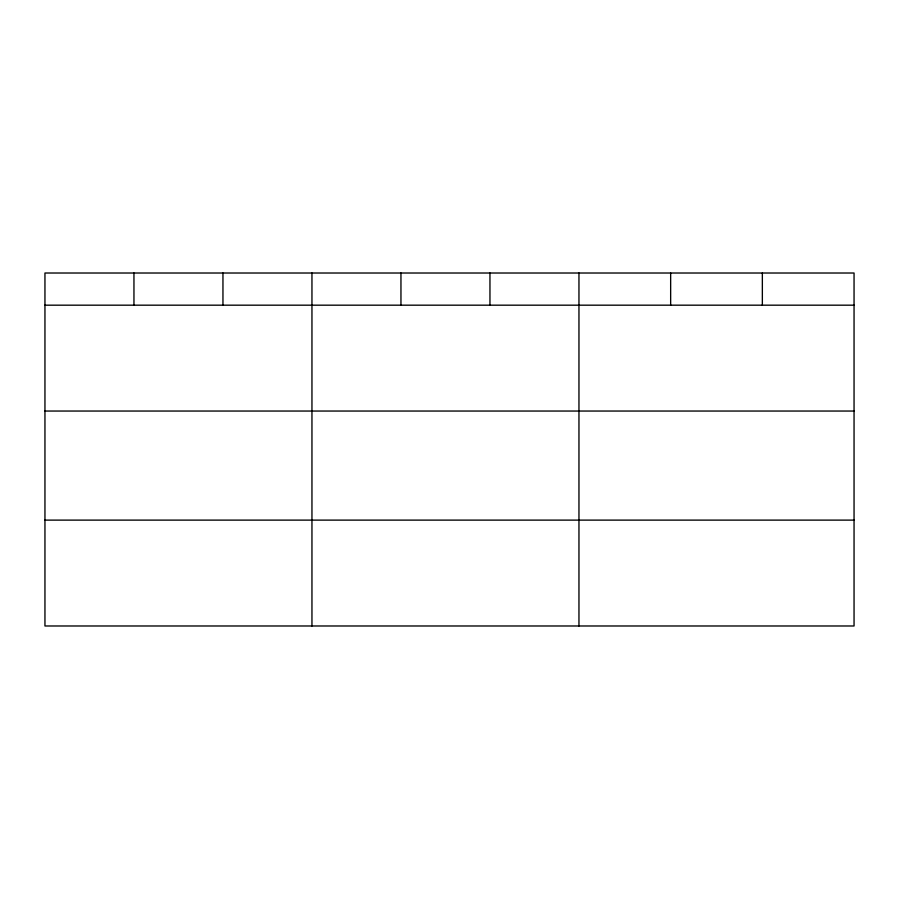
<?xml version="1.0" encoding="UTF-8"?>
<svg xmlns="http://www.w3.org/2000/svg" width="899" height="899" viewBox="0 0 899 899"><rect width="100%" height="100%" fill="white"/><g stroke="black" fill="none" stroke-linecap="round" stroke-linejoin="round"><path stroke-width="1.35" d="M854.05 411.045L854.05 273.015L44.95 273.015L44.95 625.985L854.05 625.985L854.05 411.045L44.95 411.045M44.95 305.177L854.05 305.177M44.95 520.116L854.05 520.116M762.352 273.015L762.352 305.177M670.654 273.015L670.654 305.177M578.956 273.015L578.956 625.985M489.955 273.015L489.955 305.177M400.954 273.015L400.954 305.177M311.953 273.015L311.953 625.985M222.952 273.015L222.952 305.177M133.951 273.015L133.951 305.177"/></g></svg>
